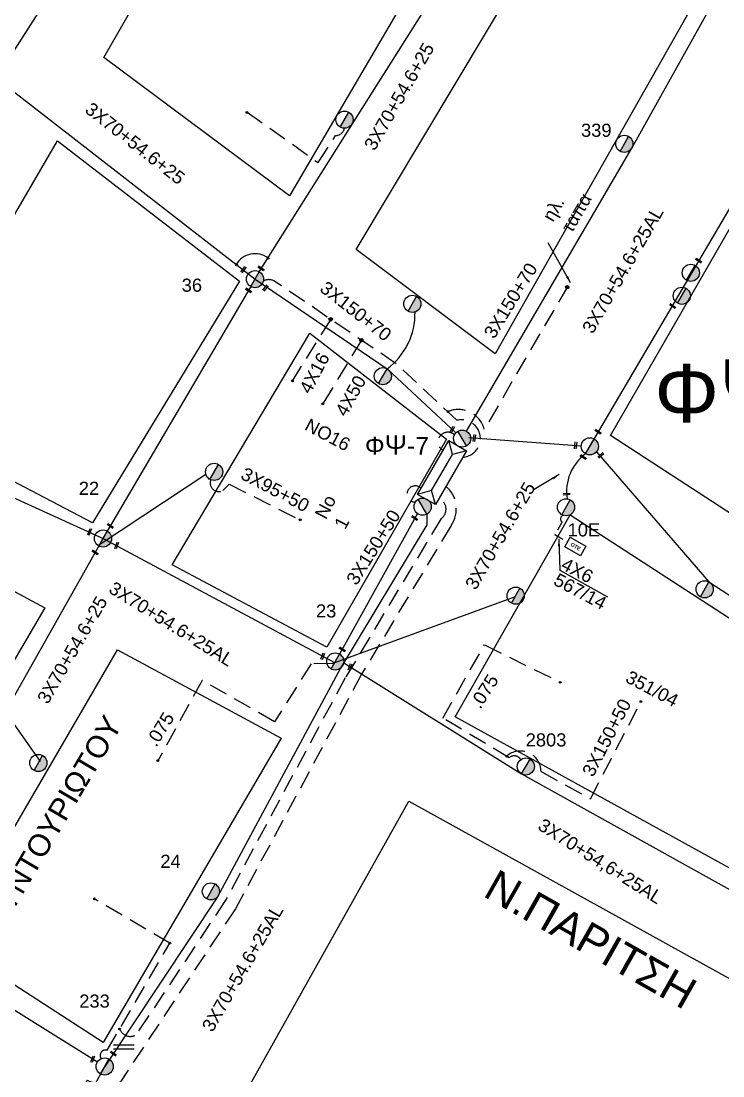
# Model space of a CAD drawing. Header units: millimetres. Extents: x 771 to 3391, y 686 to 1835.
# Drawn here: x 1229.7 to 1326.2, y 1070.3 to 1215.3 of the extents above; entities that cross this region are included whole.
import ezdxf

# ---------------------------------------------------------------- set-up
doc = ezdxf.new("R2010")
doc.units = ezdxf.units.MM
doc.linetypes.add('DASHED', pattern=[19.05, 12.7, -6.35])
for name, color, linetype in [('Pillar OTE', 7, 'Continuous'), ('Άγνωστα', 7, 'Continuous'), ('Γυμνά εναέρια ΧΤ και ΦΟΠ (3Φ)   4x50+16AL', 7, 'Continuous'), ('Εναέρια παροχή ΧΤ 4x16', 7, 'SYN_LINE'), ('Επιγραφές - Σχήματα', 7, 'Continuous'), ('Καλωδια ΧΤ  3X95+50', 7, 'Continuous'), ('Καλώδια ΧΤ   3x150+70AL', 7, 'DASHED'), ('Καλώδια ΧΤ   3x150AL+50CU', 7, 'DASHED'), ('Μηχανική τομή', 7, 'Continuous'), ('Στύλος ΦΜ', 7, 'Continuous'), ('Στύλος ΦΜ @ 1', 7, 'Continuous'), ('Συνδέσεις', 7, 'Continuous'), ('Συνεστραμμένα ΧΤ   3x70+54.6+25 AL', 7, 'SYN_LINE'), ('Τομή', 7, 'Continuous'), ('Υποσταθμός εναέριος 2 στύλων', 7, 'Continuous'), ('Υποσταθμός πόλεως', 7, 'Continuous'), ('Υπόβαθρο ΔΕΗ', 7, 'Continuous'), ('Υπόγεια Καλώδια Δικτύου ΧΤ   .075', 7, 'DASHED'), ('Υπόγεια καλώδια Παροχών ΧΤ   4x16AL', 7, 'DASHED'), ('Υπόγεια καλώδια Παροχών ΧΤ   4x50AL', 7, 'DASHED'), ('Υπόγεια καλώδια Παροχών ΧΤ   4x6', 7, 'DASHED')]:
    doc.layers.add(name, color=color, linetype=linetype)
doc.styles.add('arial', font='arial.ttf')
doc.styles.get("Standard").update_dxf_attribs({"font": 'arial.ttf'})
doc.linetypes.add('SYN_LINE', pattern='A,0.5,-0.0001,["/\\/\\/\\/",Standard,S=0.1,R=0,X=0,Y=-0.05],-0.25', length=0.7501)
doc.dimstyles.new('ISO-25', dxfattribs={"dimtxt": 2.5, "dimasz": 2.5, "dimexe": 1.25, "dimexo": 0.625, "dimtad": 1, "dimtxsty": 'Standard', "dimcen": 2.5, "dimadec": 0, "dimazin": 0, "dimtfac": 1, "dimtmove": 0, "dimatfit": 3, "dimfxl": 1, "dimarcsym": 0})

# ---------------------------------------------------------------- blocks, each defined once
blk = doc.blocks.new('ΥΠΑΡΧΩΝ ΤΣΙΜΕΝΤΕΝΙΟΣ ΣΤΥΛΟΣ')
at = {"layer": 'Στύλος ΦΜ'}
blk.add_hatch(color=7, dxfattribs=at).paths.add_polyline_path([(-1.29, -2.28, 0.574793), (2.62, 0, 0.268822), (1.3, 2.27)])
at = {"layer": 'Στύλος ΦΜ', "color": 7}
blk.add_line((-1.29, -2.28), (1.3, 2.27), dxfattribs=at)
blk.add_circle((0, 0), 2.62, dxfattribs=at)
at = {"layer": 'Στύλος ΦΜ', "flags": 4}
for tag, p in [('ΑΡΙΘΜΟΣ', (-4.68, 8.05)), ('ΤΥΠΟΣ', (-4.91, 3.03))]:
    blk.add_attdef(tag, p, '', height=4, dxfattribs=at)
blk = doc.blocks.new('ΥΠΟΣΤΑΘΜΟΣ ΕΝΑΕΡΙΟΣ ΕΠΙ 2 ΣΤΥΛΩΝ')
at = {"layer": 'Υποσταθμός εναέριος 2 στύλων', "linetype": 'Continuous'}
for points in [[(-11.97, -2.11, 0.574793), (-8.45, -0.07, 0.268822), (-9.64, 1.98)], [(9.68, -2.15, 0.574793), (13.19, -0.1, 0.268822), (12.01, 1.95)]]:
    blk.add_hatch(color=256, dxfattribs=at).paths.add_polyline_path(points)
for p, q in [((-11.97, -2.11), (-9.64, 1.98)), ((9.68, -2.15), (12.01, 1.95))]:
    blk.add_line(p, q, dxfattribs=at)
for centre in [(-10.81, -0.07), (10.84, -0.1)]:
    blk.add_circle(centre, 2.36, dxfattribs=at)
at = {"layer": 'Υποσταθμός πόλεως', "linetype": 'Continuous', "ltscale": 40}
blk.add_lwpolyline([(-8.57, 2.82), (8.57, 2.82), (8.57, -2.82), (-8.57, -2.82)], close=True, dxfattribs=at)
for points in [[(-5.75, 0), (-8.57, 2.82)], [(-8.57, -2.82), (-5.75, 0)], [(-5.75, 0), (5.75, 0)], [(5.75, 0), (8.57, 2.82)], [(8.57, -2.82), (5.75, 0)]]:
    blk.add_lwpolyline(points, dxfattribs=at)
at = {"layer": 'Υποσταθμός εναέριος 2 στύλων', "ltscale": 40, "flags": 1}
for tag, p in [('ΜΕΤΑΣΧΗΜΑΤΙΣΜΟΣ', (14.09, 2.51)), ('ΙΣΧΥΣ', (14.07, -0.28)), ('ΑΡΙΘΜΟΣ', (14.19, -3))]:
    blk.add_attdef(tag, p, '', height=1.8, dxfattribs=at)
blk = doc.blocks.new('ΜΗΧΑΝΙΚΗ ΤΟΜΗ')
at = {"layer": 'Μηχανική τομή', "ltscale": 40}
for p, q in [((-1.89, 0.78), (1.89, 0.78)), ((1.89, 0), (-1.89, 0))]:
    blk.add_line(p, q, dxfattribs=at)
blk = doc.blocks.new('_ΣΥΝΔΕΣΗ')
at = {"layer": 'Συνδέσεις', "linetype": 'SYN_LINE', "ltscale": 40}
blk.add_hatch(color=256, dxfattribs=at).paths.add_polyline_path([(0.5, -0.01, 1), (-0.5, -0.01, 1)])
at = {"layer": 'Συνδέσεις'}
blk.add_circle((0, -0.01), 0.5, dxfattribs=at)
blk = doc.blocks.new('ΤΟΜΗ')
at = {"layer": 'Τομή', "ltscale": 40}
for p, q in [((-5.68, 0), (5.68, 0)), ((5.68, -2.33), (-5.68, -2.33))]:
    blk.add_line(p, q, dxfattribs=at)
blk = doc.blocks.new('PILLAR ΟΤΕ')
at = {"layer": 'Pillar OTE', "ltscale": 40}
blk.add_lwpolyline([(-3.31, 2.02), (3.39, 2.02), (3.39, -1.99), (-3.31, -1.99)], close=True, dxfattribs=at)
at = {"layer": 'Pillar OTE', "insert": (-1.81, 0.71), "char_height": 1.3575, "width": 109.961, "attachment_point": 1}
blk.add_mtext('{\\fArial|b1|i0|c161|p34;OTE}', dxfattribs=at)

msp = doc.modelspace()

# ---------------------------------------------------------------- linework, layer by layer
at = {"layer": 'Άγνωστα', "color": 85, "linetype": 'DASHED', "ltscale": 0.2}
msp.add_lwpolyline([(1260.76454, 1202.76319), (1270.52281, 1195.82787), (1272.91994, 1199.5587, -0.011187344), (1272.91994, 1199.5587, 0.360125884), (1274.1388, 1200.56536)], format="xyb", dxfattribs=at)
at = {"layer": 'Άγνωστα', "color": 62}
msp.add_lwpolyline([(1272.46424, 1126.97819), (1297.64048, 1136.19794)], dxfattribs=at)
at = {"layer": 'Άγνωστα', "color": 6}
msp.add_lwpolyline([(1232.37196, 1113.50413), (1227.14273, 1120.93037)], dxfattribs=at)
at = {"layer": 'Άγνωστα', "color": 27}
msp.add_lwpolyline([(1241.63093, 1072.35526), (1230.97098, 1053.12818)], dxfattribs=at)
at = {"layer": 'Άγνωστα', "color": 85, "linetype": 'SYN_LINE', "ltscale": 8}
msp.add_arc((1274.42434, 1175.08843), 9.41555, 306.2791658, 1.3006263, dxfattribs=at)
at = {"layer": 'Γυμνά εναέρια ΧΤ και ΦΟΠ (3Φ)   4x50+16AL', "color": 5, "linetype": 'Continuous', "ltscale": 0.2}
msp.add_lwpolyline([(1132.54711, 1141.30324), (1156.37981, 1125.60168), (1173.9146, 1115.6441), (1210.15593, 1090.97361), (1240.18183, 1072.20078)], dxfattribs=at)
at = {"layer": 'Καλωδια ΧΤ  3X95+50', "color": 6, "linetype": 'DASHED', "ltscale": 0.2}
msp.add_lwpolyline([(1255.76732, 1152.23166), (1255.76732, 1152.23166, 0.715102493), (1257.44416, 1150.77213), (1258.27593, 1151.63267), (1267.94664, 1146.74807)], format="xyb", dxfattribs=at)
at = {"layer": 'Καλώδια ΧΤ   3x150+70AL', "color": 6, "linetype": 'DASHED', "ltscale": 0.2}
for points in [[(1290.40579, 1155.33734, 1.096855237), (1289.60569, 1160.41176), (1281.24034, 1168.19344), (1264.43705, 1179.59274, 0.250045631), (1262.99042, 1179.53506)], [(1304.85178, 1178.85985), (1293.36355, 1159.18795, 0.455279966), (1288.33723, 1161.59172)]]:
    msp.add_lwpolyline(points, format="xyb", dxfattribs=at)
at = {"layer": 'Καλώδια ΧΤ   3x150AL+50CU', "color": 1, "linetype": 'DASHED', "ltscale": 0.2}
msp.add_lwpolyline([(1288.08681, 1151.33555, -0.387025165), (1288.79411, 1145.93793), (1276.49992, 1125.51501), (1259.16103, 1093.27401), (1243.3459, 1069.49266, -0.21952749), (1238.79873, 1069.7066), (1230.90726, 1054.95714, -0.820906224), (1230.45965, 1054.31132)], format="xyb", dxfattribs=at)
at = {"layer": 'Καλώδια ΧΤ   3x150AL+50CU', "color": 27, "linetype": 'DASHED', "ltscale": 0.2}
for points in [[(1287.12681, 1149.67891, -0.585813311), (1287.43166, 1146.90477), (1274.23784, 1124.9874), (1257.80967, 1094.43984), (1245.47936, 1075.89864, -0.443053473), (1243.23159, 1076.73639)], [(1240.7122, 1072.65708, -0.730966139), (1241.51937, 1073.81163), (1250.14555, 1088.54653)]]:
    msp.add_lwpolyline(points, format="xyb", dxfattribs=at)
at = {"layer": 'Καλώδια ΧΤ   3x150AL+50CU', "color": 62, "linetype": 'DASHED', "ltscale": 0.2}
msp.add_lwpolyline([(1296.41816, 1114.2394, -0.637145226), (1301.16033, 1112.1429), (1307.95435, 1108.36386), (1307.95435, 1108.36386), (1314.89098, 1121.74639)], format="xyb", dxfattribs=at)
at = {"layer": 'Καλώδια ΧΤ   3x150AL+50CU', "color": 85, "linetype": 'DASHED', "ltscale": 0.2}
msp.add_arc((1288.34361, 1157.43565), 1.33273, 46.7361674, 240.8086379, dxfattribs=at)
at = {"layer": 'Καλώδια ΧΤ   3x150AL+50CU', "color": 5, "linetype": 'DASHED', "ltscale": 0.2}
msp.add_arc((1283.85854, 1150.28307), 1.11252, 43.4428098, 271.2596317, dxfattribs=at)
at = {"layer": 'Συνεστραμμένα ΧΤ   3x70+54.6+25 AL', "color": 151, "linetype": 'SYN_LINE', "ltscale": 20}
msp.add_lwpolyline([(1174.18376, 1314.71808), (1219.30765, 1286.95019), (1259.57689, 1261.54507), (1245.22695, 1237.10983), (1226.84851, 1208.35894)], dxfattribs=at)
at = {"layer": 'Συνεστραμμένα ΧΤ   3x70+54.6+25 AL', "color": 85, "ltscale": 20}
for points in [[(1262.43099, 1180.83289), (1274.92941, 1200.64414), (1284.67928, 1216.09151), (1295.94019, 1236.73848)], [(1227.35753, 1206.63467), (1261.84769, 1179.80971), (1279.99571, 1167.49815), (1289.45606, 1158.69787)]]:
    msp.add_lwpolyline(points, dxfattribs=at)
at = {"layer": 'Συνεστραμμένα ΧΤ   3x70+54.6+25 AL', "color": 30, "linetype": 'SYN_LINE', "ltscale": 20}
msp.add_lwpolyline([(1290.90734, 1158.91564), (1313.62613, 1197.81825), (1324.44272, 1217.21271)], dxfattribs=at)
at = {"layer": 'Συνεστραμμένα ΧΤ   3x70+54.6+25 AL', "color": 151, "ltscale": 20}
for points in [[(1307.87315, 1156.80666), (1334.1685, 1201.52454)], [(1291.25691, 1158.05821), (1306.69047, 1156.91325)], [(1308.78321, 1156.08852), (1324.22545, 1138.19838), (1352.36101, 1119.90327), (1372.7193, 1106.95125)]]:
    msp.add_lwpolyline(points, dxfattribs=at)
at = {"layer": 'Συνεστραμμένα ΧΤ   3x70+54.6+25 AL', "color": 6, "linetype": 'SYN_LINE', "ltscale": 20}
msp.add_lwpolyline([(1261.2644, 1178.78653), (1241.54381, 1145.18404), (1227.53046, 1120.37974), (1211.32253, 1093.01997)], dxfattribs=at)
at = {"layer": 'Συνεστραμμένα ΧΤ   3x70+54.6+25 AL', "color": 5, "linetype": 'SYN_LINE', "ltscale": 20}
for points in [[(1202.92648, 1164.06646), (1224.35283, 1151.70395), (1240.96052, 1144.16086), (1272.7819, 1127.09452)], [(1284.15814, 1147.60869), (1273.45955, 1128.28321)]]:
    msp.add_lwpolyline(points, dxfattribs=at)
at = {"layer": 'Συνεστραμμένα ΧΤ   3x70+54.6+25 AL', "color": 6, "ltscale": 20}
msp.add_lwpolyline([(1240.62279, 1143.42483), (1255.0909, 1152.99825)], dxfattribs=at)
at = {"layer": 'Συνεστραμμένα ΧΤ   3x70+54.6+25 AL', "color": 62, "linetype": 'SYN_LINE', "ltscale": 20}
for points in [[(1285.47317, 1147.52442), (1285.46173, 1146.03878), (1273.59961, 1126.33362), (1256.6975, 1094.9048), (1241.18274, 1071.57511)], [(1274.03341, 1127.05425), (1298.4872, 1111.79374), (1338.20197, 1089.70318), (1354.65338, 1082.58112)]]:
    msp.add_lwpolyline(points, dxfattribs=at)
at = {"layer": 'Συνεστραμμένα ΧΤ   3x70+54.6+25 AL', "color": 151, "ltscale": 8}
msp.add_arc((1311.02565, 1150.66601), 6.35412, 126.0759463, 189.4349677, dxfattribs=at)
at = {"layer": 'Υπόβαθρο ΔΕΗ'}
for points in [[(1241.06664, 1210.28057), (1265.80397, 1253.35999), (1292.64112, 1235.77728), (1266.58316, 1191.2627), (1241.06664, 1210.28057)], [(1275.73252, 1183.90441), (1303.08829, 1229.63384), (1322.01113, 1217.46259), (1294.83329, 1169.54663), (1275.73252, 1183.90441)], [(1212.38217, 1160.50034), (1234.69079, 1198.80728), (1259.69379, 1179.52348), (1239.53147, 1146.3119), (1212.38217, 1160.50034)], [(1310.6931, 1158.33628), (1330.38808, 1192.50301), (1396.54734, 1141.69379), (1377.28693, 1115.03356), (1310.6931, 1158.33628)], [(1250.45328, 1140.52464), (1269.37837, 1172.38065), (1288.14277, 1157.79501), (1271.72314, 1129.22026), (1250.45328, 1140.52464)], [(1183.71088, 1110.92507), (1206.0129, 1149.13007), (1232.97403, 1134.6302), (1209.69134, 1094.92352), (1183.71088, 1110.92507)], [(1289.34545, 1119.65632), (1305.1453, 1147.41403), (1370.01873, 1105.33217), (1354.49472, 1083.70563), (1289.34545, 1119.65632)], [(1303.72124, 1139.82776), (1310.30825, 1136.13425)], [(1219.57564, 1088.71552), (1242.94543, 1128.8626), (1265.45484, 1116.70763), (1240.96445, 1074.87411), (1219.57564, 1088.71552)], [(1250.2973, 1049.64388), (1282.96548, 1108.04065), (1347.49218, 1072.34841), (1305.43181, 1014.36102), (1250.2973, 1049.64388)]]:
    msp.add_lwpolyline(points, dxfattribs=at)
msp.add_arc((1261.84356, 1180.34478), 2.9702, 53.1884556, 150.2515557, dxfattribs=at)
at = {"layer": 'Υπόγεια Καλώδια Δικτύου ΧΤ   .075', "color": 62, "ltscale": 0.2}
msp.add_lwpolyline([(1298.35983, 1113.75911, 0.479826742), (1296.77535, 1114.02609), (1296.77535, 1114.02609), (1287.65048, 1119.47522), (1293.39088, 1129.53508), (1303.67589, 1124.44777)], format="xyb", dxfattribs=at)
at = {"layer": 'Υπόγεια Καλώδια Δικτύου ΧΤ   .075', "color": 5, "ltscale": 0.2}
msp.add_lwpolyline([(1272.46424, 1126.97819), (1269.56677, 1126.92178), (1264.52421, 1118.96635), (1254.59724, 1124.6605), (1248.48501, 1113.61271)], dxfattribs=at)
at = {"layer": 'Υπόγεια καλώδια Παροχών ΧΤ   4x16AL', "color": 6, "linetype": 'DASHED', "ltscale": 0.2}
msp.add_lwpolyline([(1272.24575, 1174.29535), (1267.02568, 1165.9519)], dxfattribs=at)
at = {"layer": 'Υπόγεια καλώδια Παροχών ΧΤ   4x16AL', "color": 27, "linetype": 'DASHED', "ltscale": 0.2}
msp.add_lwpolyline([(1250.14555, 1088.54653), (1239.73629, 1094.64037)], dxfattribs=at)
at = {"layer": 'Υπόγεια καλώδια Παροχών ΧΤ   4x50AL', "color": 6, "linetype": 'DASHED', "ltscale": 0.2}
msp.add_lwpolyline([(1276.4677, 1171.43119), (1271.20823, 1162.74789)], dxfattribs=at)
at = {"layer": 'Υπόγεια καλώδια Παροχών ΧΤ   4x6', "color": 151, "linetype": 'DASHED', "ltscale": 0.1}
msp.add_lwpolyline([(1304.23214, 1147.33813, 0.658632828), (1304.0423, 1146.43136), (1303.05293, 1144.69321), (1304.73181, 1143.73758)], format="xyb", dxfattribs=at)

# ---------------------------------------------------------------- block references
at = {"layer": 'Pillar OTE', "xscale": 0.375, "yscale": 0.375, "zscale": 0.375, "rotation": 330.3512058883474}
msp.add_blockref('PILLAR ΟΤΕ', (1305.85646, 1143.06255), dxfattribs=at)
at = {"layer": 'Μηχανική τομή'}
for p, xscale, yscale, zscale, rotation in [((1322.75817, 1182.28307), 0.249999999999919, 0.249999999999919, 0.249999999999919, 326.3216353276003), ((1260.32376, 1181.07638), 0.249999999999919, 0.249999999999919, 0.249999999999919, 52.21542005098604), ((1262.62812, 1181.21334), 0.249999999999919, 0.249999999999919, 0.249999999999919, 326.3216353276003), ((1263.34947, 1178.54187), 0.2499999999999191, 0.2499999999999191, 0.2499999999999191, 52.21542005098604), ((1260.9002, 1178.18235), 0.249999999999919, 0.249999999999919, 0.249999999999919, 326.3216353276003), ((1319.19278, 1176.03914), 0.249999999999919, 0.249999999999919, 0.249999999999919, 326.3216353276003), ((1289.02219, 1159.08452), 0.249999999999919, 0.249999999999919, 0.249999999999919, 61.7429734338931), ((1308.95117, 1158.74772), 0.249999999999919, 0.249999999999919, 0.249999999999919, 326.3216353276003), ((1292.09469, 1157.95897), 0.249999999999919, 0.249999999999919, 0.249999999999919, 82.32228959466902), ((1305.99716, 1156.95056), 0.249999999999919, 0.249999999999919, 0.249999999999919, 82.32228959466902), ((1306.90168, 1155.26235), 0.249999999999919, 0.249999999999919, 0.249999999999919, 326.3216353276003), ((1309.45189, 1155.50104), 0.249999999999919, 0.249999999999919, 0.249999999999919, 41.73814602004245), ((1304.69161, 1150.16128), 0.2499999999999191, 0.2499999999999191, 0.2499999999999191, 3.396526953331303), ((1283.73695, 1146.88079), 0.249999999999919, 0.249999999999919, 0.249999999999919, 326.3216353276003), ((1239.20119, 1145.03166), 0.249999999999919, 0.249999999999919, 0.249999999999919, 68.45138536945211), ((1241.90312, 1145.81739), 0.249999999999919, 0.249999999999919, 0.249999999999919, 326.3216353276003), ((1242.92044, 1143.1604), 0.249999999999919, 0.249999999999919, 0.249999999999919, 68.45138536945211), ((1239.81233, 1142.15819), 0.249999999999919, 0.249999999999919, 0.249999999999919, 326.3216353276003), ((1271.23509, 1127.9241), 0.249999999999919, 0.249999999999919, 0.249999999999919, 68.45138536945211), ((1273.77882, 1128.83322), 0.249999999999919, 0.249999999999919, 0.249999999999919, 326.3216353276003), ((1274.99477, 1126.45431), 0.249999999999919, 0.249999999999919, 0.249999999999919, 68.45138536945211), ((1239.62446, 1072.54926), 0.249999999999919, 0.249999999999919, 0.249999999999919, 68.45138536945211), ((1242.32752, 1073.2731), 0.249999999999919, 0.249999999999919, 0.249999999999919, 326.3216353276003)]:
    msp.add_blockref('ΜΗΧΑΝΙΚΗ ΤΟΜΗ', p, dxfattribs=dict(at, xscale=xscale, yscale=yscale, zscale=zscale, rotation=rotation))
at = {"layer": 'Στύλος ΦΜ @ 1', "ltscale": 40, "xscale": 0.4499999999998181, "yscale": 0.4499999999998181, "zscale": 0.4499999999998181}
for p in [(1274.14074, 1201.74313), (1321.74114, 1180.68828), (1283.47275, 1176.42202), (1320.51162, 1177.53006), (1279.41015, 1166.47626), (1307.86501, 1156.82612), (1256.22472, 1153.31698), (1323.63989, 1137.17649), (1297.67747, 1136.29764), (1232.06964, 1113.30766)]:
    msp.add_blockref('ΥΠΑΡΧΩΝ ΤΣΙΜΕΝΤΕΝΙΟΣ ΣΤΥΛΟΣ', p, dxfattribs=at)
at = {"layer": 'Στύλος ΦΜ @ 1', "ltscale": 40}
ref = msp.add_blockref('ΥΠΑΡΧΩΝ ΤΣΙΜΕΝΤΕΝΙΟΣ ΣΤΥΛΟΣ', (1312.60749, 1198.40945), dxfattribs=dict(at, xscale=0.4499999999998181, yscale=0.4499999999998181, zscale=0.4499999999998181))
ref.add_attrib('ΤΥΠΟΣ', '339', (1306.65292, 1199.38132), dxfattribs={"layer": 'Στύλος ΦΜ', "height": 1.8, "flags": 4})
ref = msp.add_blockref('ΥΠΑΡΧΩΝ ΤΣΙΜΕΝΤΕΝΙΟΣ ΣΤΥΛΟΣ', (1261.84543, 1179.811), dxfattribs=dict(at, xscale=0.4499999999998181, yscale=0.4499999999998181, zscale=0.4499999999998181))
ref.add_attrib('ΤΥΠΟΣ', '36', (1251.77073, 1178.08454), dxfattribs={"layer": 'Στύλος ΦΜ', "height": 1.8, "flags": 4})
ref = msp.add_blockref('ΥΠΑΡΧΩΝ ΤΣΙΜΕΝΤΕΝΙΟΣ ΣΤΥΛΟΣ', (1240.95825, 1144.16215), dxfattribs=dict(at, xscale=0.4499999999998181, yscale=0.4499999999998181, zscale=0.4499999999998181))
ref.add_attrib('ΤΥΠΟΣ', '22', (1237.6277, 1150.15975), dxfattribs={"layer": 'Στύλος ΦΜ', "height": 1.8, "flags": 4})
ref = msp.add_blockref('ΥΠΑΡΧΩΝ ΤΣΙΜΕΝΤΕΝΙΟΣ ΣΤΥΛΟΣ', (1304.59885, 1148.45736), dxfattribs=dict(at, xscale=0.4499999999998181, yscale=0.4499999999998181, zscale=0.4499999999998181))
ref.add_attrib('ΤΥΠΟΣ', '10Ε', (1304.80663, 1144.44271), dxfattribs={"layer": 'Στύλος ΦΜ', "height": 1.8, "flags": 4})
ref = msp.add_blockref('ΥΠΑΡΧΩΝ ΤΣΙΜΕΝΤΕΝΙΟΣ ΣΤΥΛΟΣ', (1272.87399, 1127.26132), dxfattribs=dict(at, xscale=0.4499999999998181, yscale=0.4499999999998181, zscale=0.4499999999998181))
ref.add_attrib('ΤΥΠΟΣ', '23', (1270.22437, 1133.30494), dxfattribs={"layer": 'Στύλος ΦΜ', "height": 1.8, "flags": 4})
ref = msp.add_blockref('ΥΠΑΡΧΩΝ ΤΣΙΜΕΝΤΕΝΙΟΣ ΣΤΥΛΟΣ', (1299.06823, 1112.81821), dxfattribs=dict(at, xscale=0.4499999999998181, yscale=0.4499999999998181, zscale=0.4499999999998181))
ref.add_attrib('ΤΥΠΟΣ', '2803', (1299.04866, 1115.57732), dxfattribs={"layer": 'Στύλος ΦΜ', "height": 1.8, "flags": 4})
ref = msp.add_blockref('ΥΠΑΡΧΩΝ ΤΣΙΜΕΝΤΕΝΙΟΣ ΣΤΥΛΟΣ', (1255.78395, 1095.64814), dxfattribs=dict(at, xscale=0.4499999999998181, yscale=0.4499999999998181, zscale=0.4499999999998181))
ref.add_attrib('ΤΥΠΟΣ', '24', (1248.83406, 1098.88304), dxfattribs={"layer": 'Στύλος ΦΜ', "height": 1.8, "flags": 4})
ref = msp.add_blockref('ΥΠΑΡΧΩΝ ΤΣΙΜΕΝΤΕΝΙΟΣ ΣΤΥΛΟΣ', (1241.18048, 1071.5764), dxfattribs=dict(at, xscale=0.4499999999998181, yscale=0.4499999999998181, zscale=0.4499999999998181))
ref.add_attrib('ΤΥΠΟΣ', '233', (1237.68908, 1079.67321), dxfattribs={"layer": 'Στύλος ΦΜ', "height": 1.8, "flags": 4})
at = {"layer": 'Συνδέσεις'}
for p, xscale, yscale, zscale in [((1260.73591, 1202.73701), 0.25, 0.25, 0.25), ((1259.29737, 1181.78835), 0.25, 0.25, 0.25), ((1263.64983, 1182.6852), 0.25, 0.25, 0.25), ((1304.76182, 1178.70583), 0.4777242751394019, 0.4777242751394019, 0.4777242751394019), ((1272.24575, 1174.29535), 0.4777242751394019, 0.4777242751394019, 0.4777242751394019), ((1276.4677, 1171.43119), 0.4777242751394019, 0.4777242751394019, 0.4777242751394019), ((1266.98718, 1165.83613), 0.25, 0.25, 0.25), ((1271.15864, 1162.6808), 0.25, 0.25, 0.25), ((1288.3781, 1161.60911), 0.25, 0.25, 0.25), ((1268.04245, 1146.73472), 0.25, 0.25, 0.25), ((1303.78735, 1124.39254), 0.25, 0.25, 0.25), ((1314.89035, 1121.74518), 0.25, 0.25, 0.25), ((1248.49278, 1113.62675), 0.25, 0.25, 0.25), ((1296.45132, 1114.21959), 0.25, 0.25, 0.25), ((1239.76326, 1094.62458), 0.25, 0.25, 0.25), ((1250.14639, 1088.54629), 0.25, 0.25, 0.25), ((1243.23244, 1076.73615), 0.25, 0.25, 0.25)]:
    msp.add_blockref('_ΣΥΝΔΕΣΗ', p, dxfattribs=dict(at, xscale=xscale, yscale=yscale, zscale=zscale))
at = {"layer": 'Τομή', "xscale": 0.25, "yscale": 0.25, "zscale": 0.25}
msp.add_blockref('ΤΟΜΗ', (1243.83507, 1074.54408), dxfattribs=at)
at = {"layer": 'Υποσταθμός εναέριος 2 στύλων', "xscale": 0.5, "yscale": 0.5, "zscale": 0.5, "rotation": 59.90827694495638}
msp.add_blockref('ΥΠΟΣΤΑΘΜΟΣ ΕΝΑΕΡΙΟΣ ΕΠΙ 2 ΣΤΥΛΩΝ', (1287.55887, 1153.23209), dxfattribs=at)

# ---------------------------------------------------------------- texts
at = {"ltscale": 40, "width": 64.8866414, "attachment_point": 1, "style": 'arial'}
for s, insert, char_height, rotation in [('KOYNTOYPIΩTOY', (1222.77558, 1088.92844), 3, 59.5270603), ('{\\H1.083x;Ν.ΠΑΡΙΤΣΗ}', (1295.14998, 1098.83934), 4, 330.4658842)]:
    msp.add_mtext(s, dxfattribs=dict(at, insert=insert, char_height=char_height, rotation=rotation))
at = {"layer": 'Άγνωστα', "color": 7, "char_height": 1.8, "attachment_point": 1}
for s, insert, rotation in [('3X70+54.6+25', (1276.7292, 1198.24458), 59.8533125), ('3X70+54.6+25', (1239.43359, 1204.27499), 321.9482544), ('3X150+70', (1293.18735, 1172.43335), 58.4050878), ('3X150+70', (1271.72068, 1179.68245), 321.9482544), ('4X50', (1272.76975, 1161.65664), 60.8950601), ('NO16', (1269.35597, 1160.76711), 332.0897021), ('3X95+50', (1260.56562, 1154.04814), 332.0897021), ('3X150+50', (1274.27836, 1138.55072), 57.9339612), ('4Χ6', (1304.59083, 1141.62854), 332.0897021), ('567/14', (1303.56853, 1139.48773), 332.0897021), ('3X70+54.6+25', (1231.80513, 1122.17369), 59.8533125), ('351/04', (1313.45088, 1126.10764), 332.0897021), ('3X150+50', (1306.71507, 1112.09082), 62.5524673)]:
    msp.add_mtext_dynamic_manual_height_columns(s, width=1.8, gutter_width=12.5, heights=[0.04535], dxfattribs=dict(at, insert=insert, rotation=rotation))
at = {"layer": 'Άγνωστα', "color": 7}
note = msp.add_mtext_dynamic_manual_height_columns('No ', width=1.8, gutter_width=1.59821, heights=[0.04535, 0], dxfattribs=dict(at, insert=(1268.4059, 1144.49468), char_height=1.8, attachment_point=1, rotation=62.4230131))
for column, words in zip(note.columns.linked_columns, ['1']):
    column.text = words
at = {"layer": 'Εναέρια παροχή ΧΤ 4x16', "color": 7, "insert": (1267.83085, 1164.7458), "char_height": 1.8, "attachment_point": 1, "rotation": 62.0897021}
msp.add_mtext_dynamic_manual_height_columns('4X16', width=1.8, gutter_width=12.5, heights=[0.04535], dxfattribs=at)
at = {"layer": 'Συνεστραμμένα ΧΤ   3x70+54.6+25 AL', "color": 7}
note = msp.add_mtext_dynamic_manual_height_columns('ηλ. ', width=1.8, gutter_width=1.64442, heights=[0.04535, 0], dxfattribs=dict(at, insert=(1299.50597, 1185.48977), char_height=1.8, attachment_point=1, rotation=59.8533125))
for column, words in zip(note.columns.linked_columns, ['ταπα']):
    column.text = words
at = {"layer": 'Συνεστραμμένα ΧΤ   3x70+54.6+25 AL', "color": 7, "char_height": 1.8, "attachment_point": 1}
for s, insert, rotation in [('3X70+54.6+25AL', (1306.70147, 1173.07689), 59.8533125), ('3X70+54.6+25', (1290.62303, 1137.85841), 59.8533125), ('3X70+54.6+25AL', (1242.53892, 1138.35829), 328.042606), ('3X70+54,6+25AL', (1301.53161, 1105.79359), 327.7367682), ('3X70+54.6+25AL', (1254.44449, 1077.09373), 59.8533125)]:
    msp.add_mtext_dynamic_manual_height_columns(s, width=1.8, gutter_width=12.5, heights=[0.04535], dxfattribs=dict(at, insert=insert, rotation=rotation))
at = {"layer": 'Υπόβαθρο ΔΕΗ', "attachment_point": 1}
for insert, char_height in [((1316.72172, 1168.79469), 8), ((1276.952, 1158.32337), 2.4333026)]:
    msp.add_mtext_dynamic_manual_height_columns('Φ{\\H1.0833x;Ψ}-7', width=84.657329, gutter_width=12.5, heights=[0], dxfattribs=dict(at, insert=insert, char_height=char_height))
at = {"layer": 'Υπόγεια Καλώδια Δικτύου ΧΤ   .075', "color": 7, "char_height": 1.8, "attachment_point": 1}
for insert, rotation in [((1291.2768, 1121.56216), 57.6240556), ((1246.73603, 1116.33436), 58.1251346)]:
    msp.add_mtext_dynamic_manual_height_columns('.075', width=1.8, gutter_width=12.5, heights=[0.04535], dxfattribs=dict(at, insert=insert, rotation=rotation))

# ---------------------------------------------------------------- leaders
at = {"layer": 'Επιγραφές - Σχήματα', "ltscale": 40}
for points in [[(1305.21919, 1179.30293), (1302.12409, 1184.81474)], [(1303.65928, 1152.94044), (1300.19917, 1150.8774)], [(1303.60571, 1144.08826), (1303.72124, 1139.82776)]]:
    msp.add_leader(points, dimstyle='ISO-25', override={"dimasz": 1, "dimtad": 0}, dxfattribs=at)

doc.saveas('drawing.dxf')
